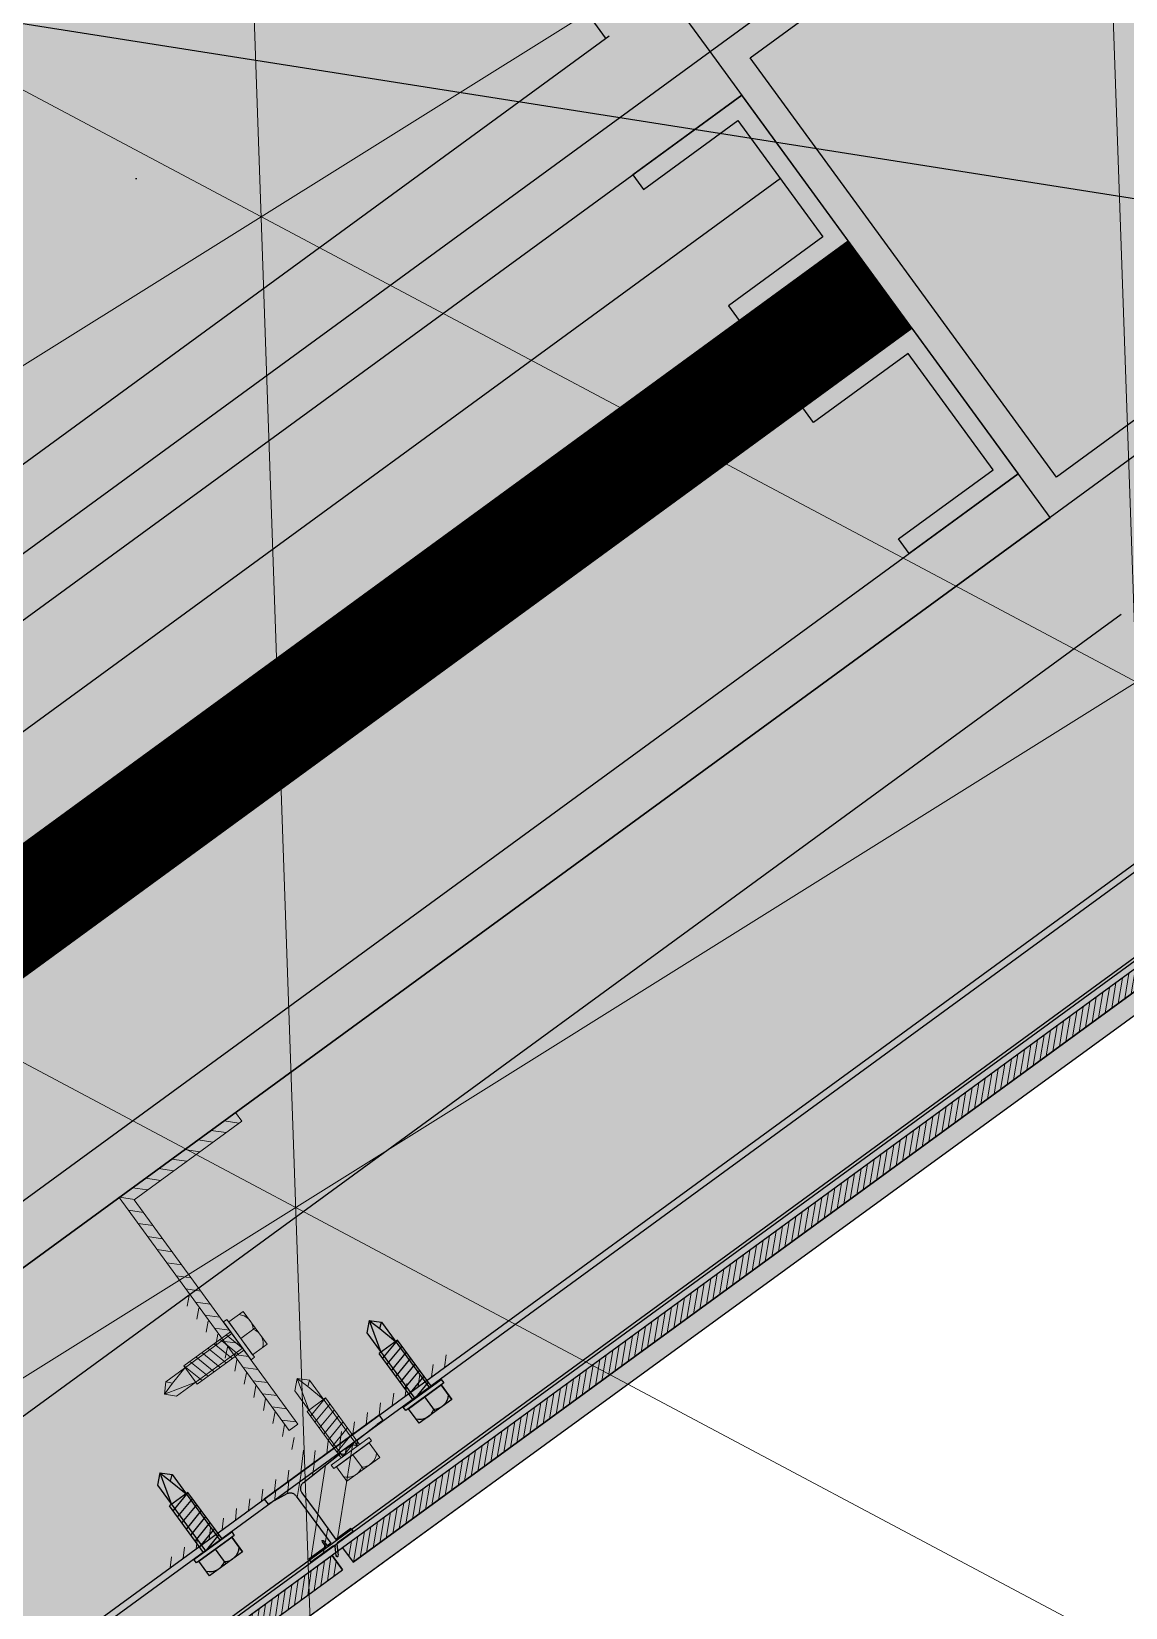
# Model space of a CAD drawing. Header units: metres. Extents: x 678805 to 1359287, y 2747329 to 5497370.
# Drawn here: x 679867.9511 to 679868.2546, y 2748708.6983 to 2748709.1354 of the extents above; entities that cross this region are included whole.
import ezdxf

# ---------------------------------------------------------------- set-up
doc = ezdxf.new("R2010")
doc.units = ezdxf.units.M
doc.linetypes.add('XREF_MON_BUILDINGS$0$Hidden', pattern=[0.004, 0.002, -0.002])
for name, color, linetype in [('00_XREF_MON_HSC_PAVEMENT', 7, 'Continuous'), ('00_XREF_TWQ_BUILDINGS', 7, 'Continuous'), ('XREF_MON_BUILDINGS$0$00-Modulos DEFINIDOS', 7, 'Continuous'), ('XREF_MON_BUILDINGS$0$00-Modulos ROOFS', 2, 'Continuous'), ('XREF_MON_BUILDINGS$0$02-H-INST', 252, 'Continuous'), ('XREF_MON_BUILDINGS$0$02-L-01_Structure', 2, 'Continuous'), ('XREF_MON_BUILDINGS$0$02-L-01_Structure t2', 7, 'Continuous'), ('XREF_MON_BUILDINGS$0$02-L-01_Struture aux', 4, 'Continuous'), ('XREF_MON_BUILDINGS$0$02-L-Insulation', 252, 'Continuous'), ('XREF_MON_BUILDINGS$0$02-L-INT Panel', 5, 'Continuous'), ('XREF_MON_BUILDINGS$0$02-L-panel', 5, 'Continuous')]:
    doc.layers.add(name, color=color, linetype=linetype)
doc.layers.add('XREF_MON_BUILDINGS$0$0-WIPEOUTS', color=7, linetype='Continuous', true_color=0xffffff)
doc.layers.add('XREF_MON_BUILDINGS$0$00-AUX STRUCTURE', color=3, linetype='Continuous', plot=False)
for name, color, linetype, lineweight in [('XREF_MON_BUILDINGS$0$02-H-251', 251, 'Continuous', 0), ('XREF_MON_BUILDINGS$0$02-H-254', 254, 'Continuous', 0), ('XREF_MON_BUILDINGS$0$02-L-01_Structure L', 7, 'Continuous', 5), ('XREF_MON_BUILDINGS$0$02-L-01_Structure T', 8, 'Continuous', 5)]:
    doc.layers.add(name, color=color, linetype=linetype, lineweight=lineweight)
doc.layers.add('XREF_MON_BUILDINGS$0$02-KH-13 Restaurant', color=7, linetype='Continuous', lineweight=30, true_color=0xed2d02)
doc.layers.add('XREF_MON_HSC_PAVEMENT$0$03-TR-Pavement_07_Precast irregular Concrete Blocks', color=7, linetype='Continuous', lineweight=5, true_color=0xb3b3b3)
doc.layers.get('XREF_MON_BUILDINGS$0$02-KH-13 Restaurant').off()
doc.linetypes.add('XREF_MON_BUILDINGS$0$BATTING', pattern='A,0.0001,-0.1,[134,ltypeshp.shx,S=0.1,R=0,X=-0.1,Y=0],-0.2,[134,ltypeshp.shx,S=0.1,R=180,X=0.1,Y=0],-0.1', length=0.4001)

# ---------------------------------------------------------------- blocks, each defined once
blk = doc.blocks.new('XREF_MON_BUILDINGS$0$modulo kiosco')
at = {"layer": 'XREF_MON_BUILDINGS$0$0-WIPEOUTS', "true_color": 0xfcfcfc}
h = blk.add_hatch(color=7, dxfattribs=at)
h.dxf.hatch_style = 1
h.paths.add_polyline_path([(119.6986085139215, -61.62058441969566), (119.6986085125245, -56.82058442011476), (124.4986085132696, -56.82058442058042), (124.4986085123383, -61.62058442132547)])
at = {"layer": 'XREF_MON_BUILDINGS$0$00-Modulos ROOFS'}
blk.add_line((119.6986085125245, -56.82058442011476), (124.4986085118726, -61.62058442248963), dxfattribs=at)
at = {"layer": 'XREF_MON_BUILDINGS$0$00-Modulos ROOFS', "lineweight": 0}
blk.add_lwpolyline([(119.6986085139215, -61.62058441969566), (119.6986085125245, -56.82058442011476), (124.4986085132696, -56.82058442058042), (124.4986085123383, -61.62058442132547)], close=True, dxfattribs=at)
at = {"layer": 'XREF_MON_BUILDINGS$0$00-Modulos ROOFS'}
blk.add_lwpolyline([(124.4986085137352, -57.12058442062698), (124.4986085132696, -56.82058442058042), (124.1986085125245, -56.82058442151174), (119.9986085128039, -56.82058442034759), (119.6986085125245, -56.82058442011476), (119.6986085125245, -57.12058442085981), (119.6986085134558, -61.32058442058042), (119.6986085139215, -61.62058441969566), (119.9986085128039, -61.62058442062698), (124.1986085125245, -61.62058442109264), (124.4986085123383, -61.62058442132547), (124.4986085128039, -61.32058442081325)], close=True, dxfattribs=at)
blk = doc.blocks.new('XREF_MON_BUILDINGS$0$PILAR STRUCTURE')
at = {"layer": 'XREF_MON_BUILDINGS$0$02-L-01_Structure', "linetype": 'Continuous'}
h = blk.add_hatch(dxfattribs=at)
h.set_pattern_fill('ANGLE', color=252)
h.set_pattern_definition([(0, (-144.6596111481284, 18.56842418532225), (0, 6.985), [5.08, -1.905]), (90, (-144.6596111481284, 18.56842418532225), (-6.985, 4.277078946022131e-16), [5.08, -1.905])])
h.paths.add_polyline_path([(-0.0800000000000125, -0.08000000000000185), (0.07999999999998408, -0.08000000000000185), (0.07999999999998408, 0.0799999999999983), (-0.0800000000000125, 0.0799999999999983)])
h.paths.add_polyline_path([(-0.07200000000000273, -0.07200000000000273), (0.0719999999999743, -0.07200000000000273), (0.0719999999999743, 0.07199999999999918), (-0.07200000000000273, 0.07199999999999918)], flags=16)
h = blk.add_hatch(color=252, dxfattribs=at)
h.dxf.hatch_style = 1
h.paths.add_polyline_path([(-0.07200000000000273, -0.07200000000000273), (0.0719999999999743, -0.07200000000000273), (0.0719999999999743, 0.07199999999999918), (-0.07200000000000273, 0.07199999999999918)], flags=16)
h.paths.add_polyline_path([(-0.0800000000000125, -0.08000000000000185), (0.07999999999998408, -0.08000000000000185), (0.07999999999998408, 0.0799999999999983), (-0.0800000000000125, 0.0799999999999983)])
for points in [[(-0.0800000000000125, -0.08000000000000185), (0.07999999999998408, -0.08000000000000185), (0.07999999999998408, 0.0799999999999983), (-0.0800000000000125, 0.0799999999999983)], [(-0.07200000000000273, -0.07200000000000273), (0.0719999999999743, -0.07200000000000273), (0.0719999999999743, 0.07199999999999918), (-0.07200000000000273, 0.07199999999999918)]]:
    blk.add_lwpolyline(points, close=True, dxfattribs=at)
blk = doc.blocks.new('XREF_MON_BUILDINGS$0$AUTORROSCANTE')
at = {"layer": 'XREF_MON_BUILDINGS$0$02-L-01_Structure t2', "color": 0}
for p, q in [((-31.20000000000002, 5.629165124598842), (-26.19999999999959, 5.62916512459816)), ((-31.19999999999999, -3.410605131648481e-13), (-26.19999999999976, 0)), ((-2.365309734828713, 2.5), (-25, 2.5)), ((0, 0), (-8.999999999999972, 2.5)), ((0, 0), (-3.600692283157343, -1.09366380576239)), ((0, 0), (-2.365309734828713, 2.5)), ((0, 0), (-2.365309734828713, -2.5)), ((-2.365309734828713, -2.5), (-25, -2.5)), ((-3.600692283157343, -1.09366380576239), (-2.365309734828713, -2.5)), ((-31.20000000000002, -5.629165124598899), (-26.19999999999948, -5.629165124599581))]:
    blk.add_line(p, q, dxfattribs=at)
at = {"layer": 'XREF_MON_BUILDINGS$0$02-L-01_Structure t2', "color": 253}
for p, q in [((-25, 3.149999999999977), (-8.999999999999943, 3.150000000000034)), ((-23.47427264461649, -3.14999999999992), (-25, 2.662522019210144)), ((-21.40651940967126, -3.14999999999992), (-23.06020473028568, 3.149999999999864)), ((-19.338766174726, -3.14999999999992), (-20.99245149534045, 3.14999999999992)), ((-17.27101293978083, -3.14999999999992), (-18.92469826039516, 3.150000000000034)), ((-15.20325970483566, -3.14999999999992), (-16.85694502544993, 3.150000000000034)), ((-13.1355064698904, -3.14999999999992), (-14.78919179050473, 3.149999999999977)), ((-11.06775323494514, -3.14999999999992), (-12.72143855555953, 3.149999999999977)), ((-9, -3.14999999999992), (-10.65368532061433, 3.150000000000034)), ((-9, -3.14999999999992), (-8.999999999999972, 3.150000000000034)), ((-25, -3.149999999999977), (-9, -3.149999999999977)), ((-3.600692283157343, -1.09366380576239), (-9, -2.5))]:
    blk.add_line(p, q, dxfattribs=at)
at = {"layer": 'XREF_MON_BUILDINGS$0$02-L-01_Structure t2', "color": 0}
for points in [[(-31.20000000000002, 5.629165124598842), (-26.19999999999996, 5.629165124598842), (-26.19999999999996, -5.629165124599581), (-31.20000000000002, -5.629165124599581)], [(-26.19999999999951, 6.5), (-25, 6.5), (-25, -6.500000000000057), (-26.19999999999951, -6.500000000000057)]]:
    blk.add_lwpolyline(points, close=True, dxfattribs=at)
for centre, start, end in [((-26.98608579049073, 2.367525475711773), 129.2840388374925, 214.1828116507075), ((-26.98608579049073, -2.366719793068796), 145.8304296466695, 230.7332658614822)]:
    blk.add_arc(centre, 4.213914209509284, start, end, dxfattribs=at)
blk = doc.blocks.new('XREF_MON_BUILDINGS$0$ULMA_Montante VV')
at = {"layer": 'XREF_MON_BUILDINGS$0$02-H-251', "ltscale": 125}
h = blk.add_hatch(dxfattribs=at)
h.set_pattern_fill('ANSI31', color=256, scale=0.001, angle=450, style=0)
h.set_pattern_definition([(134.9999999999999, (-0.05125000000043656, -0.00250000000005457), (-0.002245064030267289, -0.002245064030267287), [])])
edge = h.paths.add_edge_path()
edge.add_line((-0.05095000000073924, -0.00250000000005457), (0.04844999999841093, -0.00250000000005457))
edge.add_arc((0.04844999999841093, -0.002200000000129876), 0.0003, 270, 360)
edge.add_line((0.04874999999992724, -0.002200000000129876), (0.04874999999992724, -0.0003000000001520675))
edge.add_arc((0.04844999999841093, -0.0003000000001520675), 0.0003, 0, 90)
edge.add_line((0.04844999999841093, 0), (0, 0))
edge.add_line((0, 0), (0, 0.05719999999996617))
edge.add_arc((-0.0003000000015163096, 0.05719999999996617), 0.0003, 0, 90)
edge.add_line((-0.0003000000015163096, 0.05749999999989086), (-0.002200000000811997, 0.05749999999989086))
edge.add_arc((-0.002200000000811997, 0.05719999999996617), 0.0003, 90, 180)
edge.add_line((-0.002500000000509317, 0.05719999999996617), (-0.002500000000509317, 0))
edge.add_line((-0.002500000000509317, 0), (-0.05095000000073924, 0))
edge.add_arc((-0.05095000000073924, -0.0003000000001520675), 0.0003, 90, 180)
edge.add_line((-0.05125000000043656, -0.0003000000001520675), (-0.05125000000043656, -0.002200000000129876))
edge.add_arc((-0.05095000000073924, -0.002200000000129876), 0.0003, 180, 270)
blk = doc.blocks.new('XREF_MON_BUILDINGS$0$ULMA_Autotaladrante')
at = {"layer": 'XREF_MON_BUILDINGS$0$02-L-01_Structure T', "color": 252}
for p, q in [((0.006200000001172157, 0.005629165124673818), (0.001200000000153523, 0.005629165124673818)), ((-0.02500000000509317, 2.273736754432321e-13), (-0.02263469026956955, 0.00250000000005457)), ((-0.02500000000509317, 2.273736754432321e-13), (-0.01600000000325963, 0.00250000000005457)), ((-0.02500000000509317, 2.273736754432321e-13), (-0.02263469026956955, -0.002499999999599822)), ((-0.02500000000509317, 2.273736754432321e-13), (-0.02139930772136722, -0.001093663805477263)), ((-0.02263469026956955, 0.00250000000005457), (0, 0.00250000000005457)), ((0, 0.003150000000232467), (-0.01600000000325963, 0.003150000000232467)), ((-0.01600000000325963, -0.003149999999777719), (-0.01600000000325963, 0.003150000000232467)), ((-0.01600000000325963, -0.003149999999777719), (-0.01434631468237058, 0.003150000000232467)), ((-0.01393224676803584, -0.003149999999777719), (-0.01227856144714679, 0.003150000000232467)), ((-0.0118644935323573, -0.003149999999777719), (-0.01021080821146825, 0.003150000000232467)), ((-0.00979674029713351, -0.003149999999777719), (-0.008143054976244457, 0.003150000000232467)), ((-0.00772898706190972, -0.003149999999777719), (-0.006075301741020667, 0.003150000000232467)), ((-0.005661233826231182, -0.003149999999777719), (-0.004007548505342129, 0.003150000000232467)), ((-0.003593480591007392, -0.003149999999777719), (-0.001939795270118339, 0.003150000000232467)), ((-0.001525727355783602, -0.003149999999777719), (0, 0.002662522019363678)), ((0.006200000001172157, 2.273736754432321e-13), (0.001200000000153523, 2.273736754432321e-13)), ((-0.02139930772136722, -0.001093663805477263), (-0.02263469026956955, -0.002499999999599822)), ((-0.02263469026956955, -0.002499999999599822), (0, -0.002499999999599822)), ((-0.02139930772136722, -0.001093663805477263), (-0.01600000000325963, -0.002499999999599822)), ((0, -0.003149999999777719), (-0.01600000000325963, -0.003149999999777719)), ((0.006200000001172157, -0.005629165124219071), (0.001200000000153523, -0.005629165124219071))]:
    blk.add_line(p, q, dxfattribs=at)
for points in [[(0.001200000000153523, 0.006499999999959982), (0, 0.006499999999959982), (0, -0.006499999999732609), (0.001200000000153523, -0.006499999999732609)], [(0.006200000001172157, 0.005629165124673818), (0.001200000000153523, 0.005629165124673818), (0.001200000000153523, -0.005629165124219071), (0.006200000001172157, -0.005629165124219071)]]:
    blk.add_lwpolyline(points, close=True, dxfattribs=at)
for centre, start, end in [((0.001986085791031655, 0.002367525475847287), 325.8171883654993, 50.71596115511253), ((0.001986085791031655, -0.002366719792689764), 309.2667341381091, 34.16957033823044)]:
    blk.add_arc(centre, 0.004213914210367771, start, end, dxfattribs=at)
blk = doc.blocks.new('XREF_MON_BUILDINGS$0$ULMA_Escuadra40x80_Seccion')
at = {"layer": 'XREF_MON_BUILDINGS$0$02-H-251', "ltscale": 125}
h = blk.add_hatch(dxfattribs=at)
h.set_pattern_fill('ANSI31', color=256, scale=0.001, angle=360, style=0)
h.set_pattern_definition([(45, (0, 0), (-0.002245064030267288, 0.002245064030267289), [])])
h.paths.add_polyline_path([(0, 0.0799999999994725), (0.002999999989697244, 0.0799999999994725), (0.002999999989697244, 0.002999999999701686), (0.03999999999359716, 0.002999999999701686), (0.03999999999359716, 0), (0, 0)])
at = {"layer": 'XREF_MON_BUILDINGS$0$02-L-01_Structure L', "linetype": 'Continuous'}
blk.add_lwpolyline([(0, 0.0799999999994725), (0.002999999989697244, 0.0799999999994725), (0.002999999989697244, 0.002999999999701686), (0.03999999999359716, 0.002999999999701686), (0.03999999999359716, 0), (0, 0)], close=True, dxfattribs=at)
blk = doc.blocks.new('XREF_MON_BUILDINGS$0$Modulos_Restaurant Monasya')
at = {"layer": 'XREF_MON_BUILDINGS$0$02-H-251', "linetype": 'XREF_MON_BUILDINGS$0$Hidden', "ltscale": 125}
h = blk.add_hatch(dxfattribs=at)
h.set_pattern_fill('ANSI31', color=256, scale=0.001, angle=360.0779453470909, style=0)
h.set_pattern_definition([(45.07794534709085, (-130.9010940398243, -541.2884841772967), (-0.002248116143574621, 0.002242007762029198), [])])
edge = h.paths.add_edge_path()
edge.add_line((10.17040221113166, 9.556007675870548), (10.17240220935145, 9.556010408043905))
edge.add_line((10.17240220912737, 9.556010408207387), (10.17927336202035, 9.556265205287959))
edge.add_line((10.17927336240297, 9.55626520504916), (10.18015090504292, 9.55721048793754))
edge.add_arc((10.18037076815381, 9.557006380567943), 0.0003000000000000001, 47.128269045656, 137.1282690456674, ccw=False)
edge.add_line((10.18057487654062, 9.55722624403859), (10.18152034631038, 9.556348528263642))
edge.add_line((10.18152034624893, 9.556348528552919), (10.18327057781511, 9.556413430987734))
edge.add_line((10.18327057755562, 9.556413430823229), (10.18414815614142, 9.557358752544078))
edge.add_arc((10.18436801957557, 9.557154644808636), 0.0003000000000000001, 47.128269045656, 137.1282690456525, ccw=False)
edge.add_line((10.18457212749638, 9.557374508511318), (10.18551763609852, 9.556496756790525))
edge.add_line((10.1855176359042, 9.556496756757044), (10.19847229599418, 9.556977143215365))
edge.add_arc((10.19839818308111, 9.558975769586029), 0.002000000000000001, -87.87632246544639, 0.07826904566739165)
edge.add_line((10.2003981810775, 9.55897850145732), (10.20038898822497, 9.56570784952419))
edge.add_line((10.2003889879623, 9.565707850027026), (10.20037622791102, 9.575048640501793))
edge.add_line((10.20037622887526, 9.575048640260663), (10.19522623371984, 9.575041605010428))
edge.add_line((10.19522623311639, 9.575041604625769), (10.1952248668905, 9.576041603549074))
edge.add_line((10.19522486659832, 9.576041603856085), (10.20054225538615, 9.576048867886813))
edge.add_arc((10.20054184597706, 9.576348867602634), 0.0003000000000000001, 270.0782690456674, 330.0782690456717)
edge.add_line((10.20080185844114, 9.576199222908487), (10.20246091319433, 9.57908187663253))
edge.add_arc((10.20272092514256, 9.578932231472665), 0.0003000000000000001, -29.921730954328325, 150.0782690456529, ccw=False)
edge.add_line((10.20298093714155, 9.578782586312174), (10.20166747272745, 9.576500405048764))
edge.add_arc((10.20192748550312, 9.576350760227458), 0.0003000000000000001, 150.0782690456716, 270.0782690456674)
edge.add_line((10.20192789531905, 9.576050760318482), (10.20967485380055, 9.576061343202129))
edge.add_line((10.20967485324883, 9.576061343542507), (10.20967621947472, 9.575061344619202))
edge.add_line((10.20967621930083, 9.57506134454434), (10.20367622491995, 9.57505314839756))
edge.add_line((10.20367622624428, 9.575053148000622), (10.20367861688339, 9.573303149930782))
edge.add_arc((10.20342861609629, 9.573302808297855), 0.0002500000000000272, -179.9217309543327, 0.07826904566741177, ccw=False)
edge.add_line((10.20317861628882, 9.573302466552038), (10.20317622564971, 9.575052464621878))
edge.add_line((10.20317622569723, 9.575052465206001), (10.20217622677393, 9.575051098980113))
edge.add_line((10.20217622646635, 9.575051099153713), (10.20219841721507, 9.558806691678287))
edge.add_arc((10.20419841565763, 9.558809422839547), 0.002000000000000001, 180.0782690456674, 262.6308521954695)
edge.add_line((10.20394189224805, 9.556825942774937), (10.20985217450817, 9.55606156729016))
edge.add_line((10.20985217436242, 9.556061567092913), (10.20985463329055, 9.55426156865781))
edge.add_line((10.2098546337225, 9.554261568338235), (10.17040467045419, 9.554207677627348))
edge.add_line((10.17040467002482, 9.554207678046625), (10.1704022110967, 9.556007676481729))
at = {"layer": 'XREF_MON_BUILDINGS$0$02-H-254', "ltscale": 125}
h = blk.add_hatch(dxfattribs=at)
h.set_pattern_fill('ANSI31', color=256, scale=0.0005, angle=180.0779453470909, style=0)
h.set_pattern_definition([(225.0779453470909, (382.1547240861528, -188.6022428847887), (0.001124058071787311, -0.001121003881014599), [])])
h.paths.add_polyline_path([(10.20027098028004, 9.577977976472882), (9.615179564929122, 9.577181575567467), (9.615181721107888, 9.575603175498829), (9.593210655767052, 9.575503135407532), (9.593201710306175, 9.58205187392423), (10.20026412211655, 9.582998397676421)])
h = blk.add_hatch(dxfattribs=at)
h.set_pattern_fill('ANSI31', color=256, scale=0.0005, angle=0.07794534709089082, style=0)
h.set_pattern_definition([(45.07794534709085, (-131.0440253064084, -541.1613749537133), (-0.001124058071787311, 0.001121003881014598), [])])
h.paths.add_polyline_path([(10.20386544169389, 9.58294703110903), (10.79873435082072, 9.583759654275356), (10.79874108798128, 9.57882747068061), (10.20387217742484, 9.578016575815925)])
at = {"layer": 'XREF_MON_BUILDINGS$0$02-H-INST', "linetype": 'Continuous'}
h = blk.add_hatch(dxfattribs=at)
h.set_pattern_fill('DOTS', color=256, scale=0.05, angle=0.07794534709089082)
h.set_pattern_definition([(0.0779453470908259, (53.10994752216956, -268.6466834739412), (0.03957948132493245, 0.0794289175256677), [0, -0.079375])])
h.paths.add_polyline_path([(11.19634460976879, 4.607850680357389), (11.19742619061401, 9.265486623604945), (9.916141583269052, 9.260048679799867), (9.915064809908273, 4.606490529913176)])
at = {"layer": 'XREF_MON_BUILDINGS$0$00-AUX STRUCTURE', "linetype": 'Continuous', "const_width": 0.03000000000000001}
blk.add_lwpolyline([(14.11347047545928, 9.388296642588443), (9.87347443183262, 9.382504581076775)], dxfattribs=at)
at = {"layer": 'XREF_MON_BUILDINGS$0$02-L-01_Struture aux', "linetype": 'XREF_MON_BUILDINGS$0$Hidden'}
for p, q in [((10.20246091314414, 9.579081876167495), (10.20080185844114, 9.576199222908487)), ((10.20298093714155, 9.578782586312174), (10.20166747303813, 9.57650040562021)), ((10.19522486659832, 9.576041603856085), (10.20054225579327, 9.576048867460829)), ((10.19522623311639, 9.575041604625769), (10.19522486659832, 9.576041603856085)), ((10.19522623311639, 9.575041604625769), (10.20037622887526, 9.575048640260663)), ((10.2003889879623, 9.565707850027026), (10.20037622887526, 9.575048640260663)), ((10.20192789531905, 9.576050760318482), (10.20967485324883, 9.576061343542507)), ((10.20217622646635, 9.575051099153713), (10.20337622563716, 9.575052737950957)), ((10.20219841719552, 9.558806690967574), (10.20217622646635, 9.575051099153713)), ((10.20337861622784, 9.573302739995372), (10.20337622563716, 9.575052737950957)), ((10.20387622478631, 9.575053421442137), (10.20967621930083, 9.57506134454434)), ((10.20387861584328, 9.573303423021573), (10.20387622478631, 9.575053421442137)), ((10.20967621930083, 9.57506134454434), (10.20967485324883, 9.576061343542507)), ((10.2003981810775, 9.55897850145732), (10.2003889879623, 9.565707850027026)), ((10.17040221113166, 9.556007675870548), (10.17240220912737, 9.556010408207387)), ((10.17040467002482, 9.554207678046625), (10.17040221113166, 9.556007675870548)), ((10.1716522101699, 9.556009383668767), (10.17240220912737, 9.556010408207387)), ((10.17927336240297, 9.55626520504916), (10.17240220912737, 9.556010408207387)), ((10.18015090468361, 9.557210488722037), (10.17927336240297, 9.55626520504916)), ((10.18057487654062, 9.55722624403859), (10.18152034624893, 9.556348528552919)), ((10.18327057755562, 9.556413430823229), (10.18152034624893, 9.556348528552919)), ((10.18414815564, 9.557358752729217), (10.18327057755562, 9.556413430823229)), ((10.18457212749638, 9.557374508511318), (10.1855176359042, 9.556496756757044)), ((10.19847229599424, 9.556977142917619), (10.1855176359042, 9.556496756757044)), ((10.20394189224805, 9.556825942774937), (10.20985217436242, 9.556061567092913)), ((10.2098546337225, 9.554261568338235), (10.20985217436242, 9.556061567092913)), ((10.17040467002482, 9.554207678046625), (10.2098546337225, 9.554261568338235))]:
    blk.add_line(p, q, dxfattribs=at)
at = {"layer": 'XREF_MON_BUILDINGS$0$02-L-01_Struture aux'}
for p, q in [((9.638084912468173, 9.555430502361334), (14.36100173704438, 9.56188225875303)), ((14.36100440069043, 9.559932374479445), (9.638087576265946, 9.553480507027645))]:
    blk.add_line(p, q, dxfattribs=at)
at = {"layer": 'XREF_MON_BUILDINGS$0$02-L-01_Struture aux', "linetype": 'Continuous'}
for p, q in [((14.11344998467712, 9.40329662872307), (9.873453940584454, 9.397504567443777)), ((14.11349096624087, 9.373296656919479), (9.87349492214878, 9.367504595174411))]:
    blk.add_line(p, q, dxfattribs=at)
at = {"layer": 'XREF_MON_BUILDINGS$0$02-L-01_Struture aux'}
for points in [[(14.36097455983713, 9.581776947439721), (9.638057654701583, 9.575325190937976)], [(9.638058787328134, 9.574555040151383), (14.36097561143868, 9.581006796542624)]]:
    blk.add_lwpolyline(points, dxfattribs=at)
at = {"layer": 'XREF_MON_BUILDINGS$0$02-L-01_Struture aux', "linetype": 'Continuous'}
for points in [[(9.910920062854075, 9.39755574840058), (9.873453940584454, 9.397504567443777), (9.873385638443722, 9.447504520605664), (9.910851760248306, 9.447555701096123), (9.910858590974158, 9.442555706106647), (9.878392464392846, 9.442511355643775), (9.878447106012231, 9.402511393160696), (9.910913232594226, 9.402555743157906), (9.910920062854075, 9.39755574840058)], [(9.91096104488446, 9.367555775899065), (9.87349492214878, 9.367504595174411), (9.873563224755571, 9.317504641780376), (9.911029347025192, 9.317555822737178), (9.911022517230663, 9.322555817728018), (9.878556390182723, 9.322511467962956), (9.8785017476323, 9.36251143021184), (9.910967874679272, 9.362555780675395), (9.91096104488446, 9.367555775899065)]]:
    blk.add_lwpolyline(points, dxfattribs=at)
at = {"layer": 'XREF_MON_BUILDINGS$0$02-L-01_Struture aux', "linetype": 'XREF_MON_BUILDINGS$0$Hidden'}
for centre, radius, start, end in [((10.20272092514256, 9.578932231472665), 0.0003000000000000001, 330.0782690660178, 150.078269066017), ((10.20054184597706, 9.576348867602634), 0.0003000000000000001, 270.0782690728697, 330.0782690660178), ((10.20192748550312, 9.576350760227458), 0.0003000000000000001, 150.078269066017, 270.0782690728697), ((10.20362861557021, 9.573303081275073), 0.0002500000000000272, 180.0782690328507, 0.0782690328474511), ((10.18037076815381, 9.557006380567943), 0.0003000000000000001, 47.12826903371942, 137.1282690616647), ((10.18436801957557, 9.557154644808636), 0.0003000000000000001, 47.12826903371942, 137.1282689862471), ((10.19839818308111, 9.558975769586029), 0.002000000000000001, 272.1236775046057, 0.0782690328474511), ((10.20419841565763, 9.558809422839547), 0.002000000000000001, 180.0782690328507, 262.6308522072339)]:
    blk.add_arc(centre, radius, start, end, dxfattribs=at)
at = {"layer": 'XREF_MON_BUILDINGS$0$02-L-Insulation', "linetype": 'XREF_MON_BUILDINGS$0$BATTING', "ltscale": 0.08}
blk.add_line((9.873319566634223, 9.495871109651718), (14.29867388713058, 9.50191637930493), dxfattribs=at)
at = {"layer": 'XREF_MON_BUILDINGS$0$02-L-Insulation', "linetype": 'XREF_MON_BUILDINGS$0$BATTING', "ltscale": 0.04}
blk.add_line((9.878529068674368, 9.342511449320002), (14.118525112768, 9.348303509900802), dxfattribs=at)
at = {"layer": 'XREF_MON_BUILDINGS$0$02-L-INT Panel', "linetype": 'Continuous'}
for p, q in [((14.11336119128822, 9.468296568251844), (9.873365147661502, 9.462504506740176)), ((9.873365147661502, 9.462504506740176), (14.11336119128822, 9.468296568251844)), ((14.11338168253667, 9.453296581652125), (9.873385638443722, 9.447504520605664)), ((14.11355926884823, 9.323296703059668), (9.873563224755571, 9.317504641780376)), ((14.1135797596304, 9.308296716925042), (9.873583715537734, 9.302504655645636)), ((9.873583715537734, 9.302504655645636), (9.876495679001891, 7.170843321837539)), ((14.09360709931582, 9.288269414291904), (9.893611018403703, 9.282531995331398)), ((9.894757601513732, 9.282354167774772), (9.897641958714587, 7.170901095838191))]:
    blk.add_line(p, q, dxfattribs=at)
at = {"layer": 'XREF_MON_BUILDINGS$0$02-L-panel'}
for p, q in [((10.20026346758345, 9.582955991297469), (9.593201614181112, 9.582121900002791)), ((9.593201614181112, 9.582121900002791), (10.20026346758345, 9.582955991297469)), ((10.20027163481308, 9.578020382851607), (14.36934086862357, 9.583703419874155))]:
    blk.add_line(p, q, dxfattribs=at)
for points in [[(9.626445322258178, 9.575478508828839), (9.626443151551769, 9.577067543659952), (10.20027163481308, 9.578020382851607), (10.20026346758345, 9.582955991297469)], [(10.79874108567373, 9.578828819001048), (10.79873435082072, 9.583759654275356), (10.20386544169389, 9.58294703110903), (10.2038721706295, 9.578021550237965), (10.62854418531163, 9.57859546645591)]]:
    blk.add_lwpolyline(points, dxfattribs=at)
at = {"layer": 'XREF_MON_BUILDINGS$0$02-L-panel', "ltscale": 125}
blk.add_lwpolyline([(10.2038721706295, 9.578021550237965), (10.20386544169389, 9.58294703110903)], dxfattribs=at)
at = {"layer": 'XREF_MON_BUILDINGS$0$02-L-01_Structure', "linetype": 'Continuous', "xscale": -1, "rotation": 90.07826904577553}
blk.add_blockref('XREF_MON_BUILDINGS$0$PILAR STRUCTURE', (9.793474506867426, 9.382395297139626), dxfattribs=at)
at = {"layer": 'XREF_MON_BUILDINGS$0$02-L-01_Struture aux', "xscale": -1}
for name, p, rotation in [('XREF_MON_BUILDINGS$0$ULMA_Autotaladrante', (10.1827827331611, 9.557597270684598), 270.0735279936009), ('XREF_MON_BUILDINGS$0$ULMA_Montante VV', (10.19555843386991, 9.551742036921839), 180.0782690456672), ('XREF_MON_BUILDINGS$0$ULMA_Escuadra40x80_Seccion', (10.19317976316512, 9.462941390120024), 0.07826904566745618), ('XREF_MON_BUILDINGS$0$ULMA_Autotaladrante', (10.1901094398952, 9.514400065574366), 0.06878693647331069)]:
    blk.add_blockref(name, p, dxfattribs=dict(at, rotation=rotation))
at = {"layer": 'XREF_MON_BUILDINGS$0$02-L-01_Struture aux', "xscale": 0.001000000003841706, "yscale": 0.001000000003841706, "zscale": 0.001000000003841706, "rotation": 270.0782690457756}
for p in [(10.15719052590219, 9.53136215323923), (10.22903367297113, 9.531337746619899)]:
    blk.add_blockref('XREF_MON_BUILDINGS$0$AUTORROSCANTE', p, dxfattribs=at)
blk = doc.blocks.new('XREF_MON_BUILDINGS')
at = {"layer": 'XREF_MON_BUILDINGS$0$02-KH-13 Restaurant', "linetype": 'Continuous', "xscale": -1, "rotation": 126.0584132300309}
blk.add_blockref('XREF_MON_BUILDINGS$0$modulo kiosco', (679745.4167517722, 2748773.425186136), dxfattribs=at)
at = {"layer": 'XREF_MON_BUILDINGS$0$00-Modulos DEFINIDOS', "rotation": 216.0573440932065}
blk.add_blockref('XREF_MON_BUILDINGS$0$Modulos_Restaurant Monasya', (679870.6460366151, 2748722.461789462), dxfattribs=at)
blk = doc.blocks.new('XREF_MON_HSC_PAVEMENT')
at = {"layer": 'XREF_MON_HSC_PAVEMENT$0$03-TR-Pavement_07_Precast irregular Concrete Blocks', "linetype": 'Continuous'}
h = blk.add_hatch(dxfattribs=at)
h.set_pattern_fill('NET3', color=256, scale=0.075, angle=92)
h.set_pattern_definition([(91.99999999999997, (679898.7697564481, 2748715.385348614), (-0.2379799406839221, -0.008310442652282986), []), (152, (679898.7697564481, 2748715.385348614), (-0.1117929158883903, -0.2102518955495319), []), (212, (679898.7697564481, 2748715.385348614), (0.1261870247955318, -0.201941452897249), [])])
h.paths.add_polyline_path([(679858.5016801929, 2748700.126433144), (679883.3906801362, 2748715.619636551), (679862.621122878, 2748743.643882493), (679859.153208235, 2748741.480948735), (679858.8356451598, 2748741.990027512), (679839.8293875301, 2748730.135477967)])

msp = doc.modelspace()

# ---------------------------------------------------------------- block references
at = {"layer": '00_XREF_MON_HSC_PAVEMENT'}
msp.add_blockref('XREF_MON_HSC_PAVEMENT', (0, 0), dxfattribs=at)

# ---------------------------------------------------------------- next in the draw order: block references
at = {"layer": '00_XREF_TWQ_BUILDINGS'}
msp.add_blockref('XREF_MON_BUILDINGS', (0, 0), dxfattribs=at)

# ---------------------------------------------------------------- next in the draw order: block references
msp.add_blockref('XREF_MON_BUILDINGS', (0, 0))

doc.saveas('drawing.dxf')
